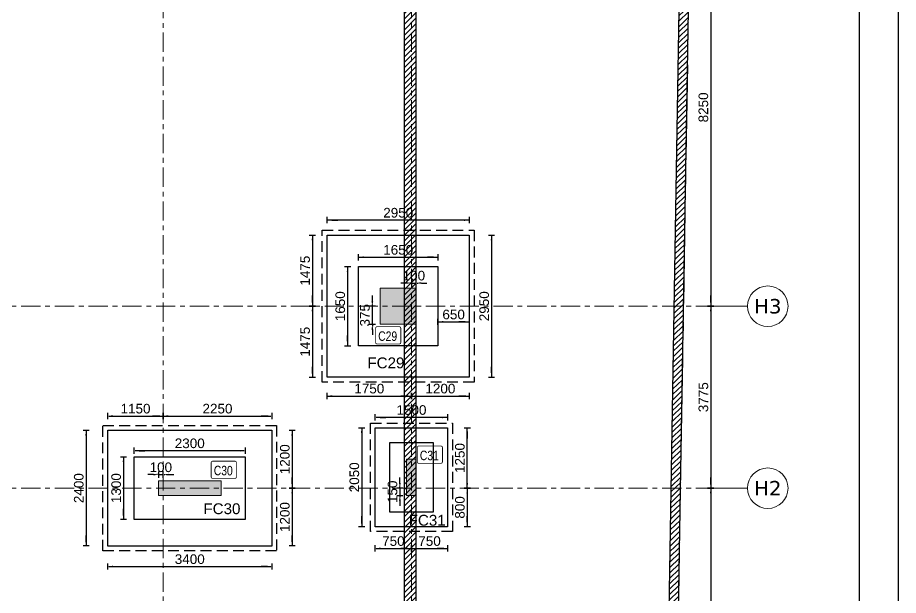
# Model space of a CAD drawing. Extents: x 1878645 to 3043969, y -1160829 to -603973.
# Drawn here: x 2834811 to 2853084, y -669520 to -657533 of the extents above; entities that cross this region are included whole.
import ezdxf
from ezdxf.enums import TextEntityAlignment as Align

# ---------------------------------------------------------------- set-up
doc = ezdxf.new("R2010")
doc.units = 0
doc.header["$LTSCALE"] = 100
doc.header["$PDMODE"] = 66
for name, pattern in [('Center', [50.8, 31.75, -6.35, 6.35, -6.35]), ('Grids', [7, 4, -1, 1, -1]), ('SCHidden', [0.375, 0.25, -0.125])]:
    doc.linetypes.add(name, pattern=pattern)
doc.layers.get('Defpoints').update_dxf_attribs({"lineweight": 0})
for name, color, linetype in [('A-DIMN-100', 5, 'Continuous'), ('COMMENTS', 30, 'Continuous'), ('Dim', 3, 'Continuous'), ('Footing', 5, 'Continuous'), ('Footing Nos', 4, 'Continuous'), ('PCC', 2, 'Continuous'), ('RETAIN-WALL', 1, 'Continuous')]:
    doc.layers.add(name, color=color, linetype=linetype)
for name, color, linetype, lineweight in [('A-GRID', 8, 'Grids', 0), ('A-GRID-TAG', 3, 'Continuous', 0), ('A-SITE-BDRY', 6, 'Center', 70), ('ECO COL', 6, 'Continuous', 0), ('Eco_  CNO', 7, 'Continuous', 25)]:
    doc.layers.add(name, color=color, linetype=linetype, lineweight=lineweight)
doc.styles.add('ARIAL', font='arial.ttf')
doc.styles.add('ITA', font='simplex.shx')
doc.styles.add('SC-BBS1', font='SansSerif')
doc.styles.get("Standard").update_dxf_attribs({"font": 'verdana.ttf'})
doc.dimstyles.new('A-150-DIM-EXT_MAIN(FT)', dxfattribs={"dimscale": 0, "dimtxt": 200, "dimasz": 18, "dimexe": 100, "dimexo": 100, "dimgap": 50, "dimtad": 1, "dimdec": 0, "dimdsep": 46, "dimtxsty": 'ARIAL', "dimblk": 'A3', "dimcen": 0.025, "dimse1": 1, "dimse2": 1, "dimclrd": 256, "dimclre": 256, "dimclrt": 7, "dimazin": 2, "dimtfac": 1, "dimtdec": 0, "dimtix": 1, "dimtmove": 2, "dimatfit": 3, "dimldrblk": 'WSA-DOT-100', "dimfxl": 1, "dimtolj": 1, "dimtzin": 0, "dimarcsym": 0})

# ---------------------------------------------------------------- blocks, each defined once
blk = doc.blocks.new('Co')
at = {"const_width": 0.75}
blk.add_lwpolyline([(-12.57, -7.17), (-12.57, 6.59, -0.414214), (-11.07, 8.09), (10.51, 8.09, -0.414214), (12.01, 6.59), (12.01, -7.17, -0.414214), (10.51, -8.67), (-11.07, -8.67, -0.414214)], format="xyb", close=True, dxfattribs=at)
at = {"style": 'ITA', "width": 0.669972}
blk.add_attdef('COL', text='', height=10.5, rotation=0.63804, dxfattribs=at).set_placement((-9.93, -5.51), (8.49, -5.3), align=Align.FIT)
blk = doc.blocks.new('*U14')
at = {"layer": 'A-GRID-TAG', "color": 8, "linetype": 'Grids', "lineweight": 15}
for p, q in [((0, 8), (0, 4)), ((0, 4), (0, 0))]:
    blk.add_line(p, q, dxfattribs=at)
at = {"layer": 'A-GRID-TAG', "linetype": 'Continuous'}
blk.add_circle((0, 13), 5, dxfattribs=at)
at = {"layer": 'A-GRID-TAG', "color": 7}
blk.add_attdef('GN', text='', height=4, dxfattribs=at).set_placement((0, 13), align=Align.MIDDLE_CENTER)
blk = doc.blocks.new('A2')
at = {"layer": 'Dim', "linetype": 'ByBlock', "lineweight": -2, "extrusion": (0, 0, -1)}
blk.add_lwpolyline([(6, 0), (12.2, 0)], dxfattribs=at)
blk.add_solid([(6, -1), (0, 0), (6, 1)], dxfattribs=at)
blk = doc.blocks.new('A3')
at = {"layer": 'Dim', "linetype": 'ByBlock', "lineweight": -2}
blk.add_line((0, 3.6), (0, -3.6), dxfattribs=at)
blk.add_blockref('A2', (0, 0), dxfattribs=at)
blk = doc.blocks.new('*D1577')
at = {"layer": 'Defpoints', "color": 0}
for p in [(2843082, -663039), (2842982, -663146), (2843082, -663146)]:
    blk.add_point(p, dxfattribs=at)
at = {"layer": 'Dim', "lineweight": -2}
for p, q in [((2842964, -663039), (2842946, -663039)), ((2842982, -663039), (2843082, -663039)), ((2843100, -663039), (2843118, -663039))]:
    blk.add_line(p, q, dxfattribs=at)
at = {"layer": 'Dim', "lineweight": -2, "xscale": 18, "yscale": 18, "zscale": 18}
blk.add_blockref('A3', (2842982, -663039), dxfattribs=at)
at = {"layer": 'Dim', "lineweight": -2, "xscale": 18, "yscale": 18, "zscale": 18, "rotation": 180}
blk.add_blockref('A3', (2843082, -663039), dxfattribs=at)
at = {"layer": 'Dim', "color": 7, "insert": (2843032, -662887), "char_height": 200, "attachment_point": 5, "style": 'ARIAL'}
blk.add_mtext('\\A1;100', dxfattribs=at)
blk = doc.blocks.new('WSA-DOT-100')
at = {"layer": 'A-DIMN-100', "color": 5}
for p, q in [((0, -200), (0, 200)), ((-200, 0), (200, 0))]:
    blk.add_line(p, q, dxfattribs=at)
at = {"layer": 'A-DIMN-100', "color": 1, "const_width": 60}
blk.add_lwpolyline([(-30, 0, 1), (30, 0, 1)], format="xyb", close=True, dxfattribs=at)
blk = doc.blocks.new('*D1579')
at = {"layer": 'Defpoints', "color": 0}
for p in [(2842170, -663521), (2842332, -663521), (2842332, -663896)]:
    blk.add_point(p, dxfattribs=at)
at = {"layer": 'Dim', "lineweight": -2}
for p, q in [((2842170, -663503), (2842170, -663485)), ((2842170, -663896), (2842170, -663521)), ((2842170, -663914), (2842170, -663932))]:
    blk.add_line(p, q, dxfattribs=at)
at = {"layer": 'Dim', "lineweight": -2, "xscale": 18, "yscale": 18, "zscale": 18}
for p, rotation in [((2842170, -663521), 270), ((2842170, -663896), 90)]:
    blk.add_blockref('A3', p, dxfattribs=dict(at, rotation=rotation))
at = {"layer": 'Dim', "color": 7, "insert": (2842017, -663708), "char_height": 200, "attachment_point": 5, "rotation": 90, "style": 'ARIAL'}
blk.add_mtext('\\A1;375', dxfattribs=at)
blk = doc.blocks.new('*D1581')
at = {"layer": 'Defpoints', "color": 0}
for p in [(2842832, -667296), (2842741, -667445), (2842832, -667445)]:
    blk.add_point(p, dxfattribs=at)
at = {"layer": 'Dim', "lineweight": -2}
for p, q in [((2842741, -667278), (2842741, -667260)), ((2842741, -667296), (2842741, -667445)), ((2842741, -667463), (2842741, -667481))]:
    blk.add_line(p, q, dxfattribs=at)
at = {"layer": 'Dim', "lineweight": -2, "xscale": 18, "yscale": 18, "zscale": 18}
for p, rotation in [((2842741, -667296), 270), ((2842741, -667445), 90)]:
    blk.add_blockref('A3', p, dxfattribs=dict(at, rotation=rotation))
at = {"layer": 'Dim', "color": 7, "insert": (2842589, -667371), "char_height": 200, "attachment_point": 5, "rotation": 90, "style": 'ARIAL'}
blk.add_mtext('\\A1;150', dxfattribs=at)
blk = doc.blocks.new('*D1582')
at = {"layer": 'Defpoints', "color": 0}
for p in [(2837732, -667145), (2837832, -667015), (2837832, -667145)]:
    blk.add_point(p, dxfattribs=at)
at = {"layer": 'Dim', "lineweight": -2}
for p, q in [((2837714, -667015), (2837696, -667015)), ((2837732, -667015), (2837832, -667015)), ((2837850, -667015), (2837868, -667015))]:
    blk.add_line(p, q, dxfattribs=at)
at = {"layer": 'Dim', "lineweight": -2, "xscale": 18, "yscale": 18, "zscale": 18}
blk.add_blockref('A3', (2837732, -667015), dxfattribs=at)
at = {"layer": 'Dim', "lineweight": -2, "xscale": 18, "yscale": 18, "zscale": 18, "rotation": 180}
blk.add_blockref('A3', (2837832, -667015), dxfattribs=at)
at = {"layer": 'Dim', "color": 7, "insert": (2837782, -666863), "char_height": 200, "attachment_point": 5, "style": 'ARIAL'}
blk.add_mtext('\\A1;100', dxfattribs=at)
blk = doc.blocks.new('*D1626')
at = {"layer": 'Defpoints', "color": 0}
for p in [(2848981, -667296), (2849191, -674221), (2849252, -674221)]:
    blk.add_point(p, dxfattribs=at)
at = {"layer": 'Dim', "lineweight": -2}
blk.add_line((2849191, -667314), (2849191, -674203), dxfattribs=at)
at = {"layer": 'Dim', "lineweight": -2, "xscale": 18, "yscale": 18, "zscale": 18}
for p, rotation in [((2849191, -667296), 90), ((2849191, -674221), 270)]:
    blk.add_blockref('A3', p, dxfattribs=dict(at, rotation=rotation))
at = {"layer": 'Dim', "color": 7, "insert": (2849039, -670758), "char_height": 200, "attachment_point": 5, "rotation": 90, "style": 'ARIAL'}
blk.add_mtext('\\A1;6925', dxfattribs=at)
blk = doc.blocks.new('*D1628')
at = {"layer": 'Defpoints', "color": 0}
for p in [(2849249, -655271), (2849191, -663521), (2849223, -663521)]:
    blk.add_point(p, dxfattribs=at)
at = {"layer": 'Dim', "lineweight": -2}
blk.add_line((2849191, -655289), (2849191, -663503), dxfattribs=at)
at = {"layer": 'Dim', "lineweight": -2, "xscale": 18, "yscale": 18, "zscale": 18}
for p, rotation in [((2849191, -655271), 90), ((2849191, -663521), 270)]:
    blk.add_blockref('A3', p, dxfattribs=dict(at, rotation=rotation))
at = {"layer": 'Dim', "color": 7, "insert": (2849039, -659396), "char_height": 200, "attachment_point": 5, "rotation": 90, "style": 'ARIAL'}
blk.add_mtext('\\A1;8250', dxfattribs=at)
blk = doc.blocks.new('*D1631')
at = {"layer": 'Defpoints', "color": 0}
for p in [(2849223, -663521), (2848981, -667296), (2849191, -667296)]:
    blk.add_point(p, dxfattribs=at)
at = {"layer": 'Dim', "lineweight": -2}
blk.add_line((2849191, -663539), (2849191, -667278), dxfattribs=at)
at = {"layer": 'Dim', "lineweight": -2, "xscale": 18, "yscale": 18, "zscale": 18}
for p, rotation in [((2849191, -663521), 90), ((2849191, -667296), 270)]:
    blk.add_blockref('A3', p, dxfattribs=dict(at, rotation=rotation))
at = {"layer": 'Dim', "color": 7, "insert": (2849039, -665408), "char_height": 200, "attachment_point": 5, "rotation": 90, "style": 'ARIAL'}
blk.add_mtext('\\A1;3775', dxfattribs=at)
blk = doc.blocks.new('*D1777')
at = {"layer": 'Defpoints', "color": 0}
for p in [(2843532, -663871), (2844182, -663845), (2844182, -663871)]:
    blk.add_point(p, dxfattribs=at)
at = {"layer": 'Dim', "lineweight": -2}
blk.add_line((2843550, -663845), (2844164, -663845), dxfattribs=at)
at = {"layer": 'Dim', "lineweight": -2, "xscale": 18, "yscale": 18, "zscale": 18, "rotation": 180}
blk.add_blockref('A3', (2843532, -663845), dxfattribs=at)
at = {"layer": 'Dim', "lineweight": -2, "xscale": 18, "yscale": 18, "zscale": 18}
blk.add_blockref('A3', (2844182, -663845), dxfattribs=at)
at = {"layer": 'Dim', "color": 7, "insert": (2843857, -663693), "char_height": 200, "attachment_point": 5, "style": 'ARIAL'}
blk.add_mtext('\\A1;650', dxfattribs=at)
blk = doc.blocks.new('*D1778')
at = {"layer": 'Defpoints', "color": 0}
for p in [(2843532, -662504), (2841882, -662696), (2843532, -662696)]:
    blk.add_point(p, dxfattribs=at)
at = {"layer": 'Dim', "lineweight": -2}
blk.add_line((2841900, -662504), (2843514, -662504), dxfattribs=at)
at = {"layer": 'Dim', "lineweight": -2, "xscale": 18, "yscale": 18, "zscale": 18, "rotation": 180}
blk.add_blockref('A3', (2841882, -662504), dxfattribs=at)
at = {"layer": 'Dim', "lineweight": -2, "xscale": 18, "yscale": 18, "zscale": 18}
blk.add_blockref('A3', (2843532, -662504), dxfattribs=at)
at = {"layer": 'Dim', "color": 7, "insert": (2842707, -662352), "char_height": 200, "attachment_point": 5, "style": 'ARIAL'}
blk.add_mtext('\\A1;1650', dxfattribs=at)
blk = doc.blocks.new('*D1779')
at = {"layer": 'Defpoints', "color": 0}
for p in [(2841882, -662696), (2841657, -664346), (2841882, -664346)]:
    blk.add_point(p, dxfattribs=at)
at = {"layer": 'Dim', "lineweight": -2}
blk.add_line((2841657, -662714), (2841657, -664328), dxfattribs=at)
at = {"layer": 'Dim', "lineweight": -2, "xscale": 18, "yscale": 18, "zscale": 18}
for p, rotation in [((2841657, -662696), 90), ((2841657, -664346), 270)]:
    blk.add_blockref('A3', p, dxfattribs=dict(at, rotation=rotation))
at = {"layer": 'Dim', "color": 7, "insert": (2841505, -663521), "char_height": 200, "attachment_point": 5, "rotation": 90, "style": 'ARIAL'}
blk.add_mtext('\\A1;1650', dxfattribs=at)
blk = doc.blocks.new('*D1780')
at = {"layer": 'Defpoints', "color": 0}
for p in [(2841232, -661734), (2841232, -662046), (2844182, -662046)]:
    blk.add_point(p, dxfattribs=at)
at = {"layer": 'Dim', "lineweight": -2}
blk.add_line((2844164, -661734), (2841250, -661734), dxfattribs=at)
at = {"layer": 'Dim', "lineweight": -2, "xscale": 18, "yscale": 18, "zscale": 18, "rotation": 180}
blk.add_blockref('A3', (2841232, -661734), dxfattribs=at)
at = {"layer": 'Dim', "lineweight": -2, "xscale": 18, "yscale": 18, "zscale": 18}
blk.add_blockref('A3', (2844182, -661734), dxfattribs=at)
at = {"layer": 'Dim', "color": 7, "insert": (2842707, -661582), "char_height": 200, "attachment_point": 5, "style": 'ARIAL'}
blk.add_mtext('\\A1;2950', dxfattribs=at)
blk = doc.blocks.new('*D1781')
at = {"layer": 'Defpoints', "color": 0}
for p in [(2844182, -662046), (2844182, -664996), (2844643, -664996)]:
    blk.add_point(p, dxfattribs=at)
at = {"layer": 'Dim', "lineweight": -2}
blk.add_line((2844643, -662064), (2844643, -664978), dxfattribs=at)
at = {"layer": 'Dim', "lineweight": -2, "xscale": 18, "yscale": 18, "zscale": 18}
for p, rotation in [((2844643, -662046), 90), ((2844643, -664996), 270)]:
    blk.add_blockref('A3', p, dxfattribs=dict(at, rotation=rotation))
at = {"layer": 'Dim', "color": 7, "insert": (2844491, -663521), "char_height": 200, "attachment_point": 5, "rotation": 90, "style": 'ARIAL'}
blk.add_mtext('\\A1;2950', dxfattribs=at)
blk = doc.blocks.new('*D1782')
at = {"layer": 'Defpoints', "color": 0}
for p in [(2841232, -662046), (2840927, -663521), (2841232, -663521)]:
    blk.add_point(p, dxfattribs=at)
at = {"layer": 'Dim', "lineweight": -2}
blk.add_line((2840927, -662064), (2840927, -663503), dxfattribs=at)
at = {"layer": 'Dim', "lineweight": -2, "xscale": 18, "yscale": 18, "zscale": 18}
for p, rotation in [((2840927, -662046), 90), ((2840927, -663521), 270)]:
    blk.add_blockref('A3', p, dxfattribs=dict(at, rotation=rotation))
at = {"layer": 'Dim', "color": 7, "insert": (2840775, -662783), "char_height": 200, "attachment_point": 5, "rotation": 90, "style": 'ARIAL'}
blk.add_mtext('\\A1;1475', dxfattribs=at)
blk = doc.blocks.new('*D1783')
at = {"layer": 'Defpoints', "color": 0}
for p in [(2841232, -663521), (2840927, -664996), (2841232, -664996)]:
    blk.add_point(p, dxfattribs=at)
at = {"layer": 'Dim', "lineweight": -2}
blk.add_line((2840927, -663539), (2840927, -664978), dxfattribs=at)
at = {"layer": 'Dim', "lineweight": -2, "xscale": 18, "yscale": 18, "zscale": 18}
for p, rotation in [((2840927, -663521), 90), ((2840927, -664996), 270)]:
    blk.add_blockref('A3', p, dxfattribs=dict(at, rotation=rotation))
at = {"layer": 'Dim', "color": 7, "insert": (2840775, -664258), "char_height": 200, "attachment_point": 5, "rotation": 90, "style": 'ARIAL'}
blk.add_mtext('\\A1;1475', dxfattribs=at)
blk = doc.blocks.new('*D1784')
at = {"layer": 'Defpoints', "color": 0}
for p in [(2841232, -664996), (2842982, -664996), (2842982, -665384)]:
    blk.add_point(p, dxfattribs=at)
at = {"layer": 'Dim', "lineweight": -2}
blk.add_line((2841250, -665384), (2842964, -665384), dxfattribs=at)
at = {"layer": 'Dim', "lineweight": -2, "xscale": 18, "yscale": 18, "zscale": 18, "rotation": 180}
blk.add_blockref('A3', (2841232, -665384), dxfattribs=at)
at = {"layer": 'Dim', "lineweight": -2, "xscale": 18, "yscale": 18, "zscale": 18}
blk.add_blockref('A3', (2842982, -665384), dxfattribs=at)
at = {"layer": 'Dim', "color": 7, "insert": (2842107, -665231), "char_height": 200, "attachment_point": 5, "style": 'ARIAL'}
blk.add_mtext('\\A1;1750', dxfattribs=at)
blk = doc.blocks.new('*D1424')
at = {"layer": 'Defpoints', "color": 0}
for p in [(2842982, -664996), (2844182, -664996), (2844182, -665384)]:
    blk.add_point(p, dxfattribs=at)
at = {"layer": 'Dim', "lineweight": -2}
blk.add_line((2843000, -665384), (2844164, -665384), dxfattribs=at)
at = {"layer": 'Dim', "lineweight": -2, "xscale": 18, "yscale": 18, "zscale": 18, "rotation": 180}
blk.add_blockref('A3', (2842982, -665384), dxfattribs=at)
at = {"layer": 'Dim', "lineweight": -2, "xscale": 18, "yscale": 18, "zscale": 18}
blk.add_blockref('A3', (2844182, -665384), dxfattribs=at)
at = {"layer": 'Dim', "color": 7, "insert": (2843582, -665231), "char_height": 200, "attachment_point": 5, "style": 'ARIAL'}
blk.add_mtext('\\A1;1200', dxfattribs=at)
blk = doc.blocks.new('*D1425')
at = {"layer": 'Defpoints', "color": 0}
for p in [(2843732, -666045), (2844139, -666045), (2843732, -667295)]:
    blk.add_point(p, dxfattribs=at)
at = {"layer": 'Dim', "lineweight": -2}
blk.add_line((2844139, -667277), (2844139, -666063), dxfattribs=at)
at = {"layer": 'Dim', "lineweight": -2, "xscale": 18, "yscale": 18, "zscale": 18}
for p, rotation in [((2844139, -666045), 90), ((2844139, -667295), 270)]:
    blk.add_blockref('A3', p, dxfattribs=dict(at, rotation=rotation))
at = {"layer": 'Dim', "color": 7, "insert": (2843987, -666670), "char_height": 200, "attachment_point": 5, "rotation": 90, "style": 'ARIAL'}
blk.add_mtext('\\A1;1250', dxfattribs=at)
blk = doc.blocks.new('*D1426')
at = {"layer": 'Defpoints', "color": 0}
for p in [(2843732, -667295), (2843732, -668095), (2844139, -668095)]:
    blk.add_point(p, dxfattribs=at)
at = {"layer": 'Dim', "lineweight": -2}
blk.add_line((2844139, -667313), (2844139, -668077), dxfattribs=at)
at = {"layer": 'Dim', "lineweight": -2, "xscale": 18, "yscale": 18, "zscale": 18}
for p, rotation in [((2844139, -667295), 90), ((2844139, -668095), 270)]:
    blk.add_blockref('A3', p, dxfattribs=dict(at, rotation=rotation))
at = {"layer": 'Dim', "color": 7, "insert": (2843987, -667695), "char_height": 200, "attachment_point": 5, "rotation": 90, "style": 'ARIAL'}
blk.add_mtext('\\A1;800', dxfattribs=at)
blk = doc.blocks.new('*D1427')
at = {"layer": 'Defpoints', "color": 0}
for p in [(2842232, -665827), (2842232, -666045), (2843732, -666045)]:
    blk.add_point(p, dxfattribs=at)
at = {"layer": 'Dim', "lineweight": -2}
blk.add_line((2843714, -665827), (2842250, -665827), dxfattribs=at)
at = {"layer": 'Dim', "lineweight": -2, "xscale": 18, "yscale": 18, "zscale": 18, "rotation": 180}
blk.add_blockref('A3', (2842232, -665827), dxfattribs=at)
at = {"layer": 'Dim', "lineweight": -2, "xscale": 18, "yscale": 18, "zscale": 18}
blk.add_blockref('A3', (2843732, -665827), dxfattribs=at)
at = {"layer": 'Dim', "color": 7, "insert": (2842982, -665675), "char_height": 200, "attachment_point": 5, "style": 'ARIAL'}
blk.add_mtext('\\A1;1500', dxfattribs=at)
blk = doc.blocks.new('*D1428')
at = {"layer": 'Defpoints', "color": 0}
for p in [(2842232, -668095), (2842982, -668095), (2842982, -668546)]:
    blk.add_point(p, dxfattribs=at)
at = {"layer": 'Dim', "lineweight": -2}
blk.add_line((2842250, -668546), (2842964, -668546), dxfattribs=at)
at = {"layer": 'Dim', "lineweight": -2, "xscale": 18, "yscale": 18, "zscale": 18, "rotation": 180}
blk.add_blockref('A3', (2842232, -668546), dxfattribs=at)
at = {"layer": 'Dim', "lineweight": -2, "xscale": 18, "yscale": 18, "zscale": 18}
blk.add_blockref('A3', (2842982, -668546), dxfattribs=at)
at = {"layer": 'Dim', "color": 7, "insert": (2842607, -668394), "char_height": 200, "attachment_point": 5, "style": 'ARIAL'}
blk.add_mtext('\\A1;750', dxfattribs=at)
blk = doc.blocks.new('*D1429')
at = {"layer": 'Defpoints', "color": 0}
for p in [(2842982, -668095), (2843732, -668095), (2843732, -668546)]:
    blk.add_point(p, dxfattribs=at)
at = {"layer": 'Dim', "lineweight": -2}
blk.add_line((2843000, -668546), (2843714, -668546), dxfattribs=at)
at = {"layer": 'Dim', "lineweight": -2, "xscale": 18, "yscale": 18, "zscale": 18, "rotation": 180}
blk.add_blockref('A3', (2842982, -668546), dxfattribs=at)
at = {"layer": 'Dim', "lineweight": -2, "xscale": 18, "yscale": 18, "zscale": 18}
blk.add_blockref('A3', (2843732, -668546), dxfattribs=at)
at = {"layer": 'Dim', "color": 7, "insert": (2843357, -668394), "char_height": 200, "attachment_point": 5, "style": 'ARIAL'}
blk.add_mtext('\\A1;750', dxfattribs=at)
blk = doc.blocks.new('*D1430')
at = {"layer": 'Defpoints', "color": 0}
for p in [(2842232, -666045), (2841949, -668095), (2842232, -668095)]:
    blk.add_point(p, dxfattribs=at)
at = {"layer": 'Dim', "lineweight": -2}
blk.add_line((2841949, -666063), (2841949, -668077), dxfattribs=at)
at = {"layer": 'Dim', "lineweight": -2, "xscale": 18, "yscale": 18, "zscale": 18}
for p, rotation in [((2841949, -666045), 90), ((2841949, -668095), 270)]:
    blk.add_blockref('A3', p, dxfattribs=dict(at, rotation=rotation))
at = {"layer": 'Dim', "color": 7, "insert": (2841797, -667070), "char_height": 200, "attachment_point": 5, "rotation": 90, "style": 'ARIAL'}
blk.add_mtext('\\A1;2050', dxfattribs=at)
blk = doc.blocks.new('*D1431')
at = {"layer": 'Defpoints', "color": 0}
for p in [(2837832, -665799), (2836682, -666095), (2837832, -666095)]:
    blk.add_point(p, dxfattribs=at)
at = {"layer": 'Dim', "lineweight": -2}
blk.add_line((2836700, -665799), (2837814, -665799), dxfattribs=at)
at = {"layer": 'Dim', "lineweight": -2, "xscale": 18, "yscale": 18, "zscale": 18, "rotation": 180}
blk.add_blockref('A3', (2836682, -665799), dxfattribs=at)
at = {"layer": 'Dim', "lineweight": -2, "xscale": 18, "yscale": 18, "zscale": 18}
blk.add_blockref('A3', (2837832, -665799), dxfattribs=at)
at = {"layer": 'Dim', "color": 7, "insert": (2837257, -665647), "char_height": 200, "attachment_point": 5, "style": 'ARIAL'}
blk.add_mtext('\\A1;1150', dxfattribs=at)
blk = doc.blocks.new('*D1432')
at = {"layer": 'Defpoints', "color": 0}
for p in [(2840082, -665799), (2837832, -666095), (2840082, -666095)]:
    blk.add_point(p, dxfattribs=at)
at = {"layer": 'Dim', "lineweight": -2}
blk.add_line((2837850, -665799), (2840064, -665799), dxfattribs=at)
at = {"layer": 'Dim', "lineweight": -2, "xscale": 18, "yscale": 18, "zscale": 18, "rotation": 180}
blk.add_blockref('A3', (2837832, -665799), dxfattribs=at)
at = {"layer": 'Dim', "lineweight": -2, "xscale": 18, "yscale": 18, "zscale": 18}
blk.add_blockref('A3', (2840082, -665799), dxfattribs=at)
at = {"layer": 'Dim', "color": 7, "insert": (2838957, -665647), "char_height": 200, "attachment_point": 5, "style": 'ARIAL'}
blk.add_mtext('\\A1;2250', dxfattribs=at)
blk = doc.blocks.new('*D1433')
at = {"layer": 'Defpoints', "color": 0}
for p in [(2837232, -666518), (2837232, -666645), (2839532, -666645)]:
    blk.add_point(p, dxfattribs=at)
at = {"layer": 'Dim', "lineweight": -2}
blk.add_line((2839514, -666518), (2837250, -666518), dxfattribs=at)
at = {"layer": 'Dim', "lineweight": -2, "xscale": 18, "yscale": 18, "zscale": 18, "rotation": 180}
blk.add_blockref('A3', (2837232, -666518), dxfattribs=at)
at = {"layer": 'Dim', "lineweight": -2, "xscale": 18, "yscale": 18, "zscale": 18}
blk.add_blockref('A3', (2839532, -666518), dxfattribs=at)
at = {"layer": 'Dim', "color": 7, "insert": (2838382, -666366), "char_height": 200, "attachment_point": 5, "style": 'ARIAL'}
blk.add_mtext('\\A1;2300', dxfattribs=at)
blk = doc.blocks.new('*D1434')
at = {"layer": 'Defpoints', "color": 0}
for p in [(2837232, -666645), (2837007, -667945), (2837232, -667945)]:
    blk.add_point(p, dxfattribs=at)
at = {"layer": 'Dim', "lineweight": -2}
blk.add_line((2837007, -666663), (2837007, -667927), dxfattribs=at)
at = {"layer": 'Dim', "lineweight": -2, "xscale": 18, "yscale": 18, "zscale": 18}
for p, rotation in [((2837007, -666645), 90), ((2837007, -667945), 270)]:
    blk.add_blockref('A3', p, dxfattribs=dict(at, rotation=rotation))
at = {"layer": 'Dim', "color": 7, "insert": (2836855, -667295), "char_height": 200, "attachment_point": 5, "rotation": 90, "style": 'ARIAL'}
blk.add_mtext('\\A1;1300', dxfattribs=at)
blk = doc.blocks.new('*D1435')
at = {"layer": 'Defpoints', "color": 0}
for p in [(2840082, -666095), (2840082, -667296), (2840507, -667296)]:
    blk.add_point(p, dxfattribs=at)
at = {"layer": 'Dim', "lineweight": -2}
blk.add_line((2840507, -666113), (2840507, -667278), dxfattribs=at)
at = {"layer": 'Dim', "lineweight": -2, "xscale": 18, "yscale": 18, "zscale": 18}
for p, rotation in [((2840507, -666095), 90), ((2840507, -667296), 270)]:
    blk.add_blockref('A3', p, dxfattribs=dict(at, rotation=rotation))
at = {"layer": 'Dim', "color": 7, "insert": (2840355, -666696), "char_height": 200, "attachment_point": 5, "rotation": 90, "style": 'ARIAL'}
blk.add_mtext('\\A1;1200', dxfattribs=at)
blk = doc.blocks.new('*D1436')
at = {"layer": 'Defpoints', "color": 0}
for p in [(2840082, -667295), (2840082, -668495), (2840507, -668495)]:
    blk.add_point(p, dxfattribs=at)
at = {"layer": 'Dim', "lineweight": -2}
blk.add_line((2840507, -667313), (2840507, -668477), dxfattribs=at)
at = {"layer": 'Dim', "lineweight": -2, "xscale": 18, "yscale": 18, "zscale": 18}
for p, rotation in [((2840507, -667295), 90), ((2840507, -668495), 270)]:
    blk.add_blockref('A3', p, dxfattribs=dict(at, rotation=rotation))
at = {"layer": 'Dim', "color": 7, "insert": (2840355, -667895), "char_height": 200, "attachment_point": 5, "rotation": 90, "style": 'ARIAL'}
blk.add_mtext('\\A1;1200', dxfattribs=at)
blk = doc.blocks.new('*D1437')
at = {"layer": 'Defpoints', "color": 0}
for p in [(2836682, -666095), (2836232, -668495), (2836682, -668495)]:
    blk.add_point(p, dxfattribs=at)
at = {"layer": 'Dim', "lineweight": -2}
blk.add_line((2836232, -666113), (2836232, -668477), dxfattribs=at)
at = {"layer": 'Dim', "lineweight": -2, "xscale": 18, "yscale": 18, "zscale": 18}
for p, rotation in [((2836232, -666095), 90), ((2836232, -668495), 270)]:
    blk.add_blockref('A3', p, dxfattribs=dict(at, rotation=rotation))
at = {"layer": 'Dim', "color": 7, "insert": (2836080, -667295), "char_height": 200, "attachment_point": 5, "rotation": 90, "style": 'ARIAL'}
blk.add_mtext('\\A1;2400', dxfattribs=at)
blk = doc.blocks.new('*D1438')
at = {"layer": 'Defpoints', "color": 0}
for p in [(2836682, -668495), (2840082, -668495), (2840082, -668921)]:
    blk.add_point(p, dxfattribs=at)
at = {"layer": 'Dim', "lineweight": -2}
blk.add_line((2836700, -668921), (2840064, -668921), dxfattribs=at)
at = {"layer": 'Dim', "lineweight": -2, "xscale": 18, "yscale": 18, "zscale": 18, "rotation": 180}
blk.add_blockref('A3', (2836682, -668921), dxfattribs=at)
at = {"layer": 'Dim', "lineweight": -2, "xscale": 18, "yscale": 18, "zscale": 18}
blk.add_blockref('A3', (2840082, -668921), dxfattribs=at)
at = {"layer": 'Dim', "color": 7, "insert": (2838382, -668769), "char_height": 200, "attachment_point": 5, "style": 'ARIAL'}
blk.add_mtext('\\A1;3400', dxfattribs=at)
blk = doc.blocks.new('G$C92EAE22F')
at = {"layer": 'RETAIN-WALL', "lineweight": -3}
h = blk.add_hatch(dxfattribs=at)
h.set_pattern_fill('ANSI31', color=11, scale=25)
h.set_pattern_definition([(45, (-2234185.81, 595374.29), (-56.1266008, 56.1266008), [])])
edge = h.paths.add_edge_path()
edge.add_line((33123, 0), (33123, 250))
edge.add_line((33123, 250), (223, 250))
edge.add_line((223, 250), (223, 16250))
edge.add_line((223, 16250), (5523, 16250))
edge.add_line((5523, 16250), (5523, 25850))
edge.add_line((5523, 25850), (28573, 25850))
edge.add_line((28573, 25850), (28573, 28300))
edge.add_line((28573, 28300), (61173, 28300))
edge.add_line((61173, 28300), (61173, 251))
edge.add_line((61173, 251), (50723, 250))
edge.add_line((50723, 250), (50723, 0))
edge.add_line((50723, 0), (61423, 1))
edge.add_line((61423, 1), (61423, 28550))
edge.add_line((61423, 28550), (28323, 28550))
edge.add_line((28323, 28550), (28323, 26100))
edge.add_line((28323, 26100), (5273, 26100))
edge.add_line((5273, 26100), (5273, 16500))
edge.add_line((5273, 16500), (-27, 16500))
edge.add_line((-27, 16500), (-27, 0))
edge.add_line((-27, 0), (33123, 0))
blk.add_lwpolyline([(33123, 0), (33123, 250), (223, 250), (223, 16250), (5523, 16250), (5523, 25850), (28573, 25850), (28573, 28300), (61173, 28300), (61173, 251), (50723, 250), (50723, 0), (61423, 1), (61423, 28550), (28323, 28550), (28323, 26100), (5273, 26100), (5273, 16500), (-27, 16500), (-27, 0), (33123, 0)], dxfattribs=at)

msp = doc.modelspace()

# ---------------------------------------------------------------- hatches: boundary and pattern name
at = {"layer": 'ECO COL'}
h = msp.add_hatch(color=256, dxfattribs=at)
h.dxf.hatch_style = 1
h.paths.add_polyline_path([(2842331.72456, -663145.76705), (2842331.72456, -663895.77586), (2843081.72456, -663895.77586), (2843081.72456, -663145.76705)])
h = msp.add_hatch(color=256, dxfattribs=at)
h.dxf.hatch_style = 1
h.paths.add_polyline_path([(2842881.72456, -666695.26506), (2842881.72456, -667445.26506), (2843081.73338, -667445.26506), (2843081.73338, -666695.26506)])
h = msp.add_hatch(color=256, dxfattribs=at)
h.dxf.hatch_style = 1
h.paths.add_polyline_path([(2837731.72457, -667145.35333), (2837731.72457, -667445.36655), (2839031.72457, -667445.36655), (2839031.72457, -667145.35333)])
at = {"layer": 'RETAIN-WALL', "lineweight": -3}
h = msp.add_hatch(dxfattribs=at)
h.set_pattern_fill('ANSI31', color=11, scale=25, angle=359.0433371)
h.set_pattern_definition([(44.043337, (704528.11, 113032.09), (-55.1816796, 57.055875), [])])
h.paths.add_polyline_path([(2848143.32507, -680634.95165), (2848343.2972, -680638.29088), (2848759.60084, -655707.64387), (2848559.62872, -655704.30464)])
h.paths.add_polyline_path([(2847131.72456, -655454.16829), (2848759.65888, -655454.16829), (2848759.65888, -655704.16829), (2847131.72456, -655704.16829)])

# ---------------------------------------------------------------- linework, layer by layer
at = {"color": 35}
msp.add_line((2853083.99811, -692234.01194), (2853083.99811, -628329.71277), dxfattribs=at)
msp.add_line((2852277.83034, -691458.85062), (2852277.83034, -629135.88054))
at = {"layer": 'A-GRID'}
for p, q in [((2837831.72455, -644545.37095), (2837831.72455, -679868.20587)), ((2842981.72015, -644545.63335), (2842981.72015, -679868.46827)), ((2849281.88833, -663520.78482), (2779816.06731, -663520.78482)), ((2849281.88833, -667295.78908), (2779816.06731, -667295.78908))]:
    msp.add_line(p, q, dxfattribs=at)
at = {"layer": 'A-SITE-BDRY', "lineweight": 5, "ltscale": 0.6}
msp.add_lwpolyline([(2848967.02895, -643275.05165), (2848967.02895, -643275.05165), (2848342.44914, -680689.09182), (2846234.8057, -680667.57094), (2821470.85503, -680742.38531), (2767390.03194, -680689.09182), (2780498.36125, -647141.26901)], dxfattribs=at)
at = {"layer": 'ECO COL', "color": 4}
for points in [[(2842331.72456, -663145.76705), (2843081.72456, -663145.76705), (2843081.72456, -663895.77586), (2842331.72456, -663895.77586)], [(2842881.72456, -666695.26506), (2843081.73338, -666695.26506), (2843081.73338, -667445.26506), (2842881.72456, -667445.26506)], [(2837731.72457, -667145.35333), (2839031.72457, -667145.35333), (2839031.72457, -667445.36655), (2837731.72457, -667445.36655)]]:
    msp.add_lwpolyline(points, close=True, dxfattribs=at)
at = {"layer": 'Footing'}
for points in [[(2841231.72456, -664995.76705), (2841231.72456, -662045.76705), (2844181.72456, -662045.76705), (2844181.72456, -664995.76705)], [(2841881.72456, -664345.76705), (2841881.72456, -662695.76705), (2843531.72456, -662695.76705), (2843531.72456, -664345.76705)], [(2843731.72456, -668095.26506), (2842231.72456, -668095.26506), (2842231.72456, -666045.26506), (2843731.72456, -666045.26506)], [(2836681.72457, -668495.35333), (2836681.72457, -666095.35333), (2840081.72457, -666095.35333), (2840081.72457, -668495.35333)], [(2843431.72456, -667795.26506), (2842531.72456, -667795.26506), (2842531.72456, -666345.26506), (2843431.72456, -666345.26506)], [(2837231.72457, -667945.35333), (2837231.72457, -666645.35333), (2839531.72457, -666645.35333), (2839531.72457, -667945.35333)]]:
    msp.add_lwpolyline(points, close=True, dxfattribs=at)
at = {"layer": 'PCC', "linetype": 'SCHidden', "ltscale": 9}
for points in [[(2841131.72456, -665095.76705), (2841131.72456, -661945.76705), (2844281.72456, -661945.76705), (2844281.72456, -665095.76705)], [(2836581.72457, -668595.35333), (2836581.72457, -665995.35333), (2840181.72457, -665995.35333), (2840181.72457, -668595.35333)], [(2843831.72456, -668195.26506), (2842131.72456, -668195.26506), (2842131.72456, -665945.26506), (2843831.72456, -665945.26506)]]:
    msp.add_lwpolyline(points, close=True, dxfattribs=at)
at = {"layer": 'RETAIN-WALL', "lineweight": -3}
msp.add_lwpolyline([(2848143.32507, -680634.95165), (2848343.2972, -680638.29088), (2848759.60084, -655707.64387), (2848559.62872, -655704.30464)], close=True, dxfattribs=at)

# ---------------------------------------------------------------- block references
at = {"layer": 'A-GRID'}
ref = msp.add_blockref('*U14', (2849281.88833, -663520.78482), dxfattribs=dict(at, xscale=-84, yscale=84, zscale=84, rotation=270))
ref.add_attrib('GN', 'H3', dxfattribs={"layer": 'A-GRID-TAG', "color": 7, "height": 300}).set_placement((2850373.88833, -663520.78482), align=Align.MIDDLE_CENTER)
ref = msp.add_blockref('*U14', (2849281.88833, -667295.78908), dxfattribs=dict(at, xscale=-84, yscale=84, zscale=84, rotation=270))
ref.add_attrib('GN', 'H2', dxfattribs={"layer": 'A-GRID-TAG', "color": 7, "height": 300}).set_placement((2850373.88833, -667295.78908), align=Align.MIDDLE_CENTER)
at = {"layer": 'COMMENTS'}
msp.add_blockref('G$C92EAE22F', (2781658.9856, -674595.76998), dxfattribs=at)
at = {"layer": 'Eco_  CNO'}
ref = msp.add_blockref('Co', (2842505.04028, -664131.22612), dxfattribs=dict(at, xscale=-21.30803341128, yscale=21.30803341128, zscale=15.2200238652, rotation=179.9999999999787))
ref.add_attrib('COL', 'C29', dxfattribs={"layer": '0', "height": 196.886229, "rotation": 359.361957392, "style": 'ARIAL', "width": 0.778055}).set_placement((2842290.86077, -664237.6061), (2842683.42078, -664241.97781), align=Align.FIT)
ref = msp.add_blockref('Co', (2843369.44022, -666606.67619), dxfattribs=dict(at, xscale=-21.30803341128, yscale=21.30803341128, zscale=15.2200238652, rotation=179.9999999999787))
ref.add_attrib('COL', 'C31', dxfattribs={"layer": '0', "height": 196.886229, "rotation": 359.361957392, "style": 'ARIAL', "width": 0.778055}).set_placement((2843155.26072, -666713.05617), (2843547.82072, -666717.42788), align=Align.FIT)
ref = msp.add_blockref('Co', (2839094.33899, -666920.1683), dxfattribs=dict(at, xscale=-21.30803341128, yscale=21.30803341128, zscale=15.2200238652, rotation=179.9999999999787))
ref.add_attrib('COL', 'C30', dxfattribs={"layer": '0', "height": 196.886229, "rotation": 359.361957392, "style": 'ARIAL', "width": 0.778055}).set_placement((2838880.15948, -667026.54829), (2839272.71949, -667030.91999), align=Align.FIT)

# ---------------------------------------------------------------- texts
at = {"layer": 'Footing Nos', "style": 'SC-BBS1'}
for s, p in [('FC29', (2842067.17459, -664583.79342)), ('FC30', (2838665.21923, -667609.59275)), ('FC31', (2842923.95434, -667848.52511))]:
    msp.add_text(s, height=225, dxfattribs=at).set_placement(p, align=Align.TOP_LEFT)

# ---------------------------------------------------------------- dimensions: what is measured, and where the dimension line sits
at = {"layer": 'Dim'}
for base, p1, p2, picture, middle in [((2849191.21197, -663520.78482), (2849249.02184, -655270.78026), (2849223.0074, -663520.78482), '*D1628', (2849039.09737, -659395.78254)), ((2840926.9853, -663520.76705), (2841231.72456, -662045.76705), (2841231.72456, -663520.76705), '*D1782', (2840774.8707, -662783.26705)), ((2844642.70931, -664995.76705), (2844181.72456, -662045.76705), (2844181.72456, -664995.76705), '*D1781', (2844490.59471, -663520.76705)), ((2841657.37881, -664345.76705), (2841881.72456, -662695.76705), (2841881.72456, -664345.76705), '*D1779', (2841505.26422, -663520.76705)), ((2842169.57595, -663520.77145), (2842331.72456, -663895.77586), (2842331.72456, -663520.77145), '*D1579', (2842017.39314, -663708.27366)), ((2840926.9853, -664995.76705), (2841231.72456, -663520.76705), (2841231.72456, -664995.76705), '*D1783', (2840774.8707, -664258.26705)), ((2849191.21197, -667295.78908), (2849223.0074, -663520.78482), (2848980.97672, -667295.78908), '*D1631', (2849039.02916, -665408.28695)), ((2841949.11354, -668095.26506), (2842231.72456, -666045.26506), (2842231.72456, -668095.26506), '*D1430', (2841796.99894, -667070.26506)), ((2844139.16242, -666045.26506), (2843731.72456, -667294.78908), (2843731.72456, -666045.26506), '*D1425', (2843987.04782, -666670.02707)), ((2836232.08068, -668495.35333), (2836681.72457, -666095.35333), (2836681.72457, -668495.35333), '*D1437', (2836079.96608, -667295.35333)), ((2840507.2494, -667295.78908), (2840081.72457, -666095.35333), (2840081.72457, -667295.78908), '*D1435', (2840355.13481, -666695.5712)), ((2837007.27711, -667945.35333), (2837231.72457, -666645.35333), (2837231.72457, -667945.35333), '*D1434', (2836855.0943, -667295.35333)), ((2842741.07889, -667445.36655), (2842831.72456, -667295.78908), (2842831.72456, -667445.36655), '*D1581', (2842588.96429, -667370.57781)), ((2840507.2494, -668495.35333), (2840081.72457, -667295.35333), (2840081.72457, -668495.35333), '*D1436', (2840355.13481, -667895.35333)), ((2844139.16242, -668095.26506), (2843731.72456, -667294.78908), (2843731.72456, -668095.26506), '*D1426', (2843987.04782, -667695.02707)), ((2849191.21197, -674220.77601), (2848980.97672, -667295.78908), (2849252.29774, -674220.77601), '*D1626', (2849039.09737, -670758.28254))]:
    dim = msp.add_linear_dim(base=base, p1=p1, p2=p2, angle=90, dimstyle='A-150-DIM-EXT_MAIN(FT)', override={"dimscale": 1}, dxfattribs=at)
    dim.commit()
    dim.dimension.update_dxf_attribs({"geometry": picture, "text_midpoint": middle})
for base, p1, p2, picture, middle in [((2841231.72456, -661733.78065), (2844181.72456, -662045.76705), (2841231.72456, -662045.76705), '*D1780', (2842706.72456, -661581.66605)), ((2843531.72456, -662503.95817), (2841881.72456, -662695.76705), (2843531.72456, -662695.76705), '*D1778', (2842706.72456, -662351.84357)), ((2843081.72456, -663038.7728), (2842981.72015, -663145.76705), (2843081.72456, -663145.76705), '*D1577', (2843031.72236, -662886.6582)), ((2844181.72456, -663845.3932), (2843531.72456, -663870.89576), (2844181.72456, -663870.89576), '*D1777', (2843856.72456, -663693.2786)), ((2842981.72015, -665383.58052), (2841231.72456, -664995.76705), (2842981.72015, -664995.76705), '*D1784', (2842106.72236, -665231.46593)), ((2844181.72456, -665383.58052), (2842981.72015, -664995.76705), (2844181.72456, -664995.76705), '*D1424', (2843581.72236, -665231.46593)), ((2837831.72455, -665799.27295), (2836681.72457, -666095.35333), (2837831.72455, -666095.35333), '*D1431', (2837256.72456, -665647.15835)), ((2840081.72457, -665799.27295), (2837831.72455, -666095.35333), (2840081.72457, -666095.35333), '*D1432', (2838956.72456, -665647.15835)), ((2842231.72456, -665826.66449), (2843731.72456, -666045.26506), (2842231.72456, -666045.26506), '*D1427', (2842981.72456, -665674.5499)), ((2837231.72457, -666518.44534), (2839531.72457, -666645.35333), (2837231.72457, -666645.35333), '*D1433', (2838381.72457, -666366.26253)), ((2837831.72455, -667015.23273), (2837731.72457, -667145.35333), (2837831.72455, -667145.35333), '*D1582', (2837781.72456, -666863.11813)), ((2842981.72456, -668545.77369), (2842231.72456, -668095.26506), (2842981.72456, -668095.26506), '*D1428', (2842606.72456, -668393.6591)), ((2843731.72456, -668545.77443), (2842981.72456, -668095.26506), (2843731.72456, -668095.26506), '*D1429', (2843356.72456, -668393.65983)), ((2840081.72457, -668920.71065), (2836681.72457, -668495.35333), (2840081.72457, -668495.35333), '*D1438', (2838381.72457, -668768.52784))]:
    dim = msp.add_linear_dim(base=base, p1=p1, p2=p2, dimstyle='A-150-DIM-EXT_MAIN(FT)', override={"dimscale": 1}, dxfattribs=at)
    dim.commit()
    dim.dimension.update_dxf_attribs({"geometry": picture, "text_midpoint": middle})

doc.saveas('drawing.dxf')
